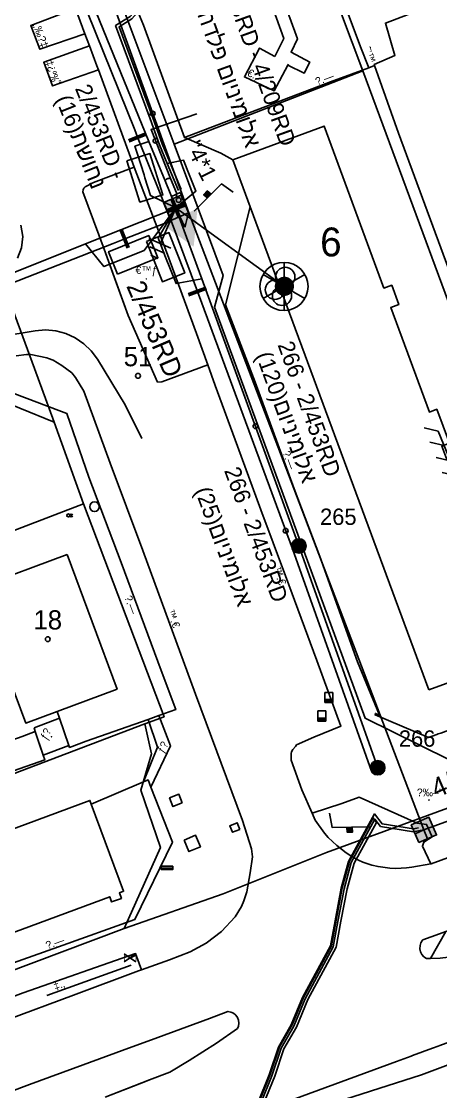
# Model space of a CAD drawing. Header units: metres. Extents: x 218299 to 220222, y 572714 to 574340.
# Drawn here: x 219615.2 to 219658.7, y 573655.2 to 573766.4 of the extents above; entities that cross this region are included whole.
import ezdxf
from ezdxf.enums import TextEntityAlignment as Align

# ---------------------------------------------------------------- set-up
doc = ezdxf.new("R2010")
doc.units = ezdxf.units.M
doc.header["$MEASUREMENT"] = 0
doc.linetypes.add('DASH15', pattern=[1.5, 1, -0.5])
for name, color, linetype in [('1602', 44, 'Continuous'), ('1603', 44, 'Continuous'), ('6011', 10, 'Continuous'), ('6021', 110, 'Continuous'), ('6031', 254, 'Continuous'), ('6081', 1, 'CABLEUNDEXIST03'), ('6151', 102, 'CABLEUNDEXIST03'), ('6201', 7, 'Continuous'), ('6321', 7, 'Continuous'), ('6370', 7, 'Continuous'), ('6371', 7, 'Continuous'), ('6501', 7, 'Continuous'), ('6512', 7, 'Continuous'), ('6515', 7, 'Continuous'), ('6522', 1, 'Continuous'), ('65231', 1, 'Continuous'), ('6543', 7, 'Continuous'), ('6561', 7, 'Continuous'), ('6591', 7, 'Continuous'), ('6592', 7, 'Continuous'), ('6593', 7, 'Continuous'), ('6594', 7, 'Continuous'), ('6700', 7, 'ZIGZAG'), ('6701', 7, 'DASH15'), ('6901', 3, 'Continuous'), ('6902', 1, 'Continuous'), ('6910', 102, 'Continuous'), ('6916', 7, 'Continuous'), ('7131', 4, 'Continuous'), ('A_POINTS', 2, 'Continuous'), ('M2200', 253, 'Continuous'), ('M2401', 7, 'Continuous'), ('M2404', 7, 'Continuous'), ('M2407', 253, 'Continuous'), ('M2408', 253, 'Continuous'), ('M2412', 253, 'Continuous'), ('M2420', 253, 'Continuous'), ('M2430', 253, 'Continuous'), ('M2601', 253, 'Continuous'), ('M2602', 253, 'Continuous'), ('M2604', 253, 'Continuous'), ('M2605', 253, 'Continuous'), ('M2612', 253, 'Continuous'), ('M2804', 253, 'Continuous'), ('M2809', 253, 'Continuous'), ('M4007', 253, 'Continuous'), ('M4601', 253, 'Continuous'), ('M4609', 253, 'Continuous'), ('M5202', 253, 'Continuous'), ('M5235', 253, 'Continuous'), ('M5250', 253, 'Continuous'), ('M6341', 253, 'Continuous')]:
    doc.layers.add(name, color=color, linetype=linetype)
doc.styles.add('HEBTXT', font='HEBTXT')
doc.styles.add('MAVAT_HEBTXT', font='HEBTXT')
doc.linetypes.add('CABLEUNDEXIST03', pattern='A,3.5,[222,elecad.shx,S=0.01,R=0,X=0,Y=0],1.5', length=5)
doc.linetypes.add('ZIGZAG', pattern='A,0.0001,-0.2,[131,ltypeshp.shx,S=0.2,R=0,X=-0.2,Y=0],-0.4,[131,ltypeshp.shx,S=0.2,R=180,X=0.2,Y=0],-0.2', length=0.8001)

# ---------------------------------------------------------------- blocks, each defined once
blk = doc.blocks.new('6901')
at = {"layer": 'A_POINTS'}
blk.add_circle((0, 0), 0.25, dxfattribs=at)
at = {"color": 0, "style": 'HEBTXT', "flags": 1}
blk.add_attdef('CODE', (-2.92, 6.4), '', height=1.7, dxfattribs=at)
at = {"color": 0, "style": 'HEBTXT'}
for tag, p in [('PATH', (0.17, 4.71)), ('HTCH', (0.17, 2.71))]:
    blk.add_attdef(tag, text='', height=1.7, dxfattribs=at).set_placement(p, align=Align.MIDDLE_CENTER)
blk = doc.blocks.new('6910')
at = {"layer": 'A_POINTS'}
blk.add_circle((0, 0), 0.25, dxfattribs=at)
at = {"color": 0, "style": 'HEBTXT', "flags": 1}
blk.add_attdef('CODE', (-2.92, 6.4), '', height=1.7, dxfattribs=at)
at = {"color": 0, "style": 'HEBTXT'}
for tag, p in [('PATH', (0.17, 4.71)), ('HTCH', (0.17, 2.71))]:
    blk.add_attdef(tag, text='', height=1.7, dxfattribs=at).set_placement(p, align=Align.MIDDLE_CENTER)
blk = doc.blocks.new('6902')
at = {"layer": 'A_POINTS'}
blk.add_circle((0, 0), 0.25, dxfattribs=at)
at = {"color": 0, "style": 'HEBTXT', "flags": 1}
blk.add_attdef('CODE', (-2.92, 6.4), '', height=1.7, dxfattribs=at)
at = {"color": 0, "style": 'HEBTXT'}
for tag, p in [('PATH', (0.17, 4.71)), ('HTCH', (0.17, 2.71))]:
    blk.add_attdef(tag, text='', height=1.7, dxfattribs=at).set_placement(p, align=Align.MIDDLE_CENTER)
blk = doc.blocks.new('6522')
at = {"color": 0}
for points in [[(0.71, 0.71), (3.55, 3.55), (4.78, 2.69)], [(2.08, 2.08), (1.69, 2.42), (2.07, 2.83), (2.47, 2.47)]]:
    blk.add_lwpolyline(points, dxfattribs=at)
blk.add_solid([(2.08, 2.08), (1.69, 2.42), (2.47, 2.47), (2.07, 2.83)], dxfattribs=at)
at = {"color": 0, "style": 'HEBTXT'}
blk.add_attdef('PLACE', (4.76, 3.9), '', height=1.7, dxfattribs=at)
blk = doc.blocks.new('6515')
at = {"color": 0, "const_width": 0.4}
blk.add_lwpolyline([(0, 1), (0, -1)], dxfattribs=at)
at = {"color": 0, "style": 'HEBTXT', "flags": 1}
for tag, p in [('POLE_NUM', (0.58, 1.18)), ('POLE_TYPE', (0.59, -1.23))]:
    blk.add_attdef(tag, p, '', height=1.7, dxfattribs=at)
blk = doc.blocks.new('6201')
at = {"color": 0}
blk.add_solid([(-2, 1), (2, 1), (0, 4.46)], dxfattribs=at)
at = {"color": 0, "style": 'HEBTXT'}
for tag, p, height in [('TRN_NAME', (2.78, 4.89), 3), ('POWER', (2.78, 1.49), 2)]:
    blk.add_attdef(tag, p, '', height=height, dxfattribs=at)
blk = doc.blocks.new('6501')
at = {"color": 0}
blk.add_lwpolyline([(-2.25, -1.25), (2.25, -1.25), (2.25, 1.25), (-2.25, 1.25)], close=True, dxfattribs=at)
at = {"color": 0, "style": 'HEBTXT', "flags": 1}
blk.add_attdef('FUSE_SIZE', text='', height=1.5, dxfattribs=at).set_placement((0, 2.71), align=Align.MIDDLE_CENTER)
for tag, p in [('POLE_NUM', (-6.28, -3.76)), ('POLE_TYPE', (-6.28, -6.49))]:
    blk.add_attdef(tag, p, '', height=1.7, dxfattribs=at)
blk = doc.blocks.new('6591')
at = {"color": 0}
for points in [[(0, 2.5), (0, -2.5)], [(2.17, -1.25), (-2.17, 1.25)], [(2.17, 1.25), (-2.17, -1.25)]]:
    blk.add_lwpolyline(points, dxfattribs=at)
at = {"color": 0, "const_width": 1}
blk.add_lwpolyline([(-0.31, -0.34, 1), (0.39, 0.37, 1)], format="xyb", close=True, dxfattribs=at)
at = {"color": 0}
blk.add_circle((0, 0), 2.5, dxfattribs=at)
at = {"color": 0, "style": 'HEBTXT'}
blk.add_attdef('CENT_NAME', (3, 2.5), '', height=3, dxfattribs=at)
at = {"color": 0, "style": 'HEBTXT', "flags": 1}
for tag, p in [('POLE_NUM', (3, 0)), ('POLE_TYPE', (3, -2))]:
    blk.add_attdef(tag, p, '', height=1.7, dxfattribs=at)
blk = doc.blocks.new('6593')
at = {"color": 0, "const_width": 0.4}
blk.add_lwpolyline([(0, 1), (0, -1)], dxfattribs=at)
at = {"color": 0, "style": 'HEBTXT', "flags": 1}
for tag, p in [('POLE_NUM', (0.58, 1.18)), ('POLE_TYPE', (0.59, -1.23))]:
    blk.add_attdef(tag, p, '', height=1.7, dxfattribs=at)
blk = doc.blocks.new('6321')
at = {"color": 0, "const_width": 0.75}
blk.add_lwpolyline([(-0.38, 0, 1), (0.38, 0, 1)], format="xyb", close=True, dxfattribs=at)
at = {"color": 0}
blk.add_circle((0, 0), 0.75, dxfattribs=at)
at = {"color": 0, "style": 'HEBTXT'}
blk.add_attdef('POLE_NUM', (1.75, 1.75), '', height=1.7, dxfattribs=at)
at = {"color": 0, "style": 'HEBTXT', "flags": 1}
blk.add_attdef('MAP_TYPE', (1.73, -0.72), '', height=1.7, dxfattribs=at)
blk = doc.blocks.new('6370')
at = {"color": 0}
blk.add_lwpolyline([(-1, -1), (1, -1), (1, 1), (-1, 1)], close=True, dxfattribs=at)
for points in [[(-0.99, 1.01), (1, 1.01), (-0.99, -1.01)], [(-0.99, -1.01), (1, -1.01), (1, 1.01)]]:
    blk.add_solid(points, dxfattribs=at)
at = {"color": 0, "style": 'HEBTXT'}
blk.add_attdef('POLE_NUM', (2.03, 2.71), '', height=2, dxfattribs=at)
at = {"color": 0, "style": 'HEBTXT', "flags": 1}
blk.add_attdef('MAP_TYPE', (2.06, -0.22), '', height=2, dxfattribs=at)
blk = doc.blocks.new('6371')
at = {"color": 0}
for points in [[(-1, -1), (-1, 1), (1, 1), (1, -1)], [(-1, -1), (-1, 0), (0, 0), (0, -1)]]:
    blk.add_lwpolyline(points, close=True, dxfattribs=at)
blk.add_solid([(-1, -1), (1, -1), (-1, 1), (1, 1)], dxfattribs=at)
at = {"color": 0, "style": 'HEBTXT'}
blk.add_attdef('POLE_NUM', (2, 2), '', height=2, dxfattribs=at)
at = {"color": 0, "style": 'HEBTXT', "flags": 1}
blk.add_attdef('MAP_TYPE', (2.06, -0.53), '', height=2, dxfattribs=at)
blk = doc.blocks.new('6543')
at = {"color": 0}
for p, q in [((5.75, 2.49), (6.98, 1.63)), ((5.75, 0.81), (6.98, -0.05)), ((5.75, -0.9), (6.98, -1.76)), ((5.75, -2.51), (6.98, -3.37))]:
    blk.add_line(p, q, dxfattribs=at)
for points in [[(5.75, -2.51), (5.75, 2.49)], [(0.75, -0.01), (5.75, -0.01), (3.25, 0.49), (3.25, -0.51), (5.75, -0.01)]]:
    blk.add_lwpolyline(points, dxfattribs=at)
blk.add_solid([(3.25, -0.51), (3.25, 0.49), (5.75, -0.01)], dxfattribs=at)
blk = doc.blocks.new('6561')
at = {"color": 0}
blk.add_line((0, 0), (-1.62, -3.72), dxfattribs=at)
at = {"color": 0, "flags": 128}
for points in [[(-2.81, -3.2), (-0.52, -4.2)], [(-2.72, -4.06), (-1.19, -4.73)], [(-2.62, -4.92), (-1.85, -5.26)]]:
    blk.add_lwpolyline(points, dxfattribs=at)
at = {"color": 0, "style": 'HEBTXT'}
for tag, p in [('TYPE', (1.69, -1.64)), ('DESC', (1.69, -4.21))]:
    blk.add_attdef(tag, p, '', height=1.5, dxfattribs=at)
blk = doc.blocks.new('1603')
at = {"layer": 'A_POINTS'}
blk.add_circle((0, 0), 0.25, dxfattribs=at)
at = {"color": 0, "style": 'HEBTXT'}
blk.add_attdef('PARCEL_NUM', text='', height=2, dxfattribs=at).set_placement((0, 1), align=Align.CENTER)
at = {"color": 0, "style": 'HEBTXT', "flags": 1}
blk.add_attdef('LOT_NUM', text='', height=2, dxfattribs=at).set_placement((0, -2.5), align=Align.CENTER)
blk = doc.blocks.new('6916')
at = {"layer": 'A_POINTS'}
blk.add_circle((0, 0), 0.25, dxfattribs=at)
at = {"color": 0, "style": 'HEBTXT'}
for tag, p in [('HTCH', (0.01, 3.53)), ('PIPE', (0.05, 1.33))]:
    blk.add_attdef(tag, text='', height=1.7, dxfattribs=at).set_placement(p, align=Align.MIDDLE_CENTER)
blk = doc.blocks.new('M2804')
blk.add_circle((0, 0), 0.025)
at = {"style": 'MAVAT_HEBTXT'}
blk.add_attdef('NAME', text='', height=0.8, dxfattribs=at).set_placement((0, 1.59), align=Align.MIDDLE)
blk = doc.blocks.new('M4609')
at = {"const_width": 0.134}
for points in [[(-1.22, -0.84), (-1.22, 0.84)], [(1.22, -0.84), (1.22, 0.84)]]:
    blk.add_lwpolyline(points, dxfattribs=at)
for points in [[(-1.22, -0.84), (1.22, 0.84)], [(-1.22, 0.84), (1.22, -0.84)]]:
    blk.add_lwpolyline(points)
at = {"style": 'MAVAT_HEBTXT', "flags": 1}
for tag, p in [('MARK', (0, 2.8)), ('HEIGHT', (0, -2.8)), ('NAME', (0, -5.37)), ('DIAMETER', (0, -7.94))]:
    blk.add_attdef(tag, text='', height=0.8, dxfattribs=at).set_placement(p, align=Align.MIDDLE)
blk = doc.blocks.new('M6341')
blk.add_circle((0, 0), 1)
at = {"style": 'MAVAT_HEBTXT', "flags": 1}
for tag, p in [('MARK', (0, 2.5)), ('HEIGHT', (0, -2.6))]:
    blk.add_attdef(tag, text='', height=0.8, dxfattribs=at).set_placement(p, align=Align.MIDDLE)
at = {"style": 'MAVAT_HEBTXT'}
blk.add_attdef('NAME', text='', height=0.8, dxfattribs=at).set_placement((0, -5.17), align=Align.MIDDLE)
blk = doc.blocks.new('M4007')
at = {"linetype": 'Continuous'}
for points in [[(0, 0.31), (0.48, -0.32)], [(0.47, 0.31), (0, -0.32)]]:
    blk.add_lwpolyline(points, dxfattribs=at)
blk.add_circle((-0.39, 0), 0.315, dxfattribs=at)
at = {"style": 'MAVAT_HEBTXT', "flags": 1}
for tag, p in [('MARK', (0, 1.56)), ('HEIGHT', (0, -1.57)), ('NAME', (0, -4.14))]:
    blk.add_attdef(tag, text='', height=0.8, dxfattribs=at).set_placement(p, align=Align.MIDDLE)
blk = doc.blocks.new('M5202')
blk.add_lwpolyline([(-2, -0.53), (2, -0.53), (2, 0.67), (-2, 0.67)], close=True)
for points in [[(-2, 0), (2, 0)], [(-2, -0.33), (2, -0.33)]]:
    blk.add_lwpolyline(points)
at = {"style": 'MAVAT_HEBTXT', "flags": 1}
for tag, p in [('MARK', (0, 1.92)), ('HEIGHT', (0, -1.78)), ('NAME', (0, -4.35))]:
    blk.add_attdef(tag, text='', height=0.8, dxfattribs=at).set_placement(p, align=Align.MIDDLE)
blk = doc.blocks.new('M2404')
blk.add_circle((0, 0), 0.025)
at = {"style": 'MAVAT_HEBTXT'}
blk.add_attdef('NAME', text='', height=0.8, dxfattribs=at).set_placement((0, 1.59), align=Align.MIDDLE)
blk = doc.blocks.new('M2412')
blk.add_circle((0, 0), 0.025)
at = {"style": 'MAVAT_HEBTXT'}
blk.add_attdef('NAME', text='', height=0.8, dxfattribs=at).set_placement((0, 1.59), align=Align.MIDDLE)
blk = doc.blocks.new('M2430')
blk.add_circle((0, 0), 0.025)
at = {"style": 'MAVAT_HEBTXT'}
blk.add_attdef('NAME', text='', height=0.8, dxfattribs=at).set_placement((0, 1.25), align=Align.MIDDLE)
blk = doc.blocks.new('M2602')
blk.add_circle((0, 0), 0.025)
at = {"style": 'MAVAT_HEBTXT'}
blk.add_attdef('NAME', text='', height=0.8, dxfattribs=at).set_placement((0, 1.59), align=Align.MIDDLE)
blk = doc.blocks.new('M2604')
blk.add_circle((0, 0), 0.025)
at = {"style": 'MAVAT_HEBTXT'}
blk.add_attdef('NAME', text='', height=0.8, dxfattribs=at).set_placement((0, 1.59), align=Align.MIDDLE)
blk = doc.blocks.new('M2605')
blk.add_circle((0, 0), 0.025)
at = {"style": 'MAVAT_HEBTXT'}
blk.add_attdef('NAME', text='', height=0.8, dxfattribs=at).set_placement((0, 1.59), align=Align.MIDDLE)
blk = doc.blocks.new('M2612')
blk.add_circle((0, 0), 0.025)
at = {"style": 'MAVAT_HEBTXT'}
blk.add_attdef('NAME', text='', height=0.8, dxfattribs=at).set_placement((0, 1.59), align=Align.MIDDLE)
blk = doc.blocks.new('M2809')
blk.add_circle((0, 0), 0.025)
at = {"style": 'MAVAT_HEBTXT'}
blk.add_attdef('NAME', text='', height=0.8, dxfattribs=at).set_placement((0, 1.59), align=Align.MIDDLE)
blk = doc.blocks.new('*U89')
at = {"linetype": 'Continuous'}
for p, q in [((-0.85, 0), (-0.85, -0.66)), ((0.85, 0), (0.85, -0.66))]:
    blk.add_line(p, q, dxfattribs=at)
blk.add_solid([(-0.85, 0), (-0.85, -0.66), (0.85, -0.66)], dxfattribs=at)
at = {"linetype": 'Continuous', "extrusion": (0, 0, -1)}
blk.add_solid([(0.85, 0), (-0.85, 0), (-0.85, -0.66)], dxfattribs=at)
blk = doc.blocks.new('M5235')
for points in [[(-0.85, 1.47), (0.85, 1.47)], [(-0.85, -0.66), (-0.85, 1.47)], [(-0.85, 0), (0.85, 0)], [(0.85, -0.66), (0.85, 1.47)], [(-0.85, -0.66), (0.85, -0.66)]]:
    blk.add_lwpolyline(points)
at = {"linetype": 'Continuous'}
blk.add_blockref('*U89', (0, 0), dxfattribs=at)
at = {"style": 'MAVAT_HEBTXT', "flags": 1}
for tag, p in [('MARK', (0, 2.72)), ('HEIGHT', (0, -1.92)), ('NAME', (0, -4.48))]:
    blk.add_attdef(tag, text='', height=0.8, dxfattribs=at).set_placement(p, align=Align.MIDDLE)
blk = doc.blocks.new('111')
at = {"layer": 'M2200'}
for points in [[(219657.52, 573696.93, 606.94), (219638.96, 573747.14, 606.94), (219637.15, 573752.03, 606.94), (219637.15, 573752.03, 606.94), (219646.63, 573755.53, 606.83), (219652.85, 573738.7, 606.94), (219653.65, 573738.99, 602.21), (219654.39, 573736.98, 602.21), (219653.55, 573736.67, 606.94), (219657.56, 573725.81, 607.04), (219658.33, 573726.1, 606.83), (219659.64, 573722.56, 606.73), (219658.86, 573722.28, 607.04), (219659.38, 573720.87, 607.04), (219660.05, 573721.12, 606.73), (219661.38, 573717.52, 606.67), (219662.48, 573714.55, 606.62), (219661.85, 573714.32, 607.04), (219666.99, 573700.43, 606.94), (219666.99, 573700.43, 606.94), (219663.77, 573699.24, 606.94)], [(219619.96, 573711.01, 607.57), (219625.14, 573697.01, 607.57), (219618.92, 573694.7, 607.5), (219615.65, 573693.49, 607.46), (219613, 573700.66, 607.57), (219612.39, 573700.43, 602.32), (219609.95, 573707.04, 602.32), (219610.62, 573707.29, 607.46), (219610.54, 573707.52, 607.46), (219610.54, 573707.52, 607.46), (219610.81, 573707.62, 607.47)], [(219594.57, 573675.16, 606.2), (219594.75, 573675.23, 606.2), (219622.31, 573685.44, 606.31), (219622.46, 573685.04, 606.3), (219625.81, 573676, 606.1), (219625.38, 573675.84, 606.1), (219625.59, 573675.26, 603.79), (219624.57, 573674.89, 603.79), (219624.37, 573675.44, 606.1), (219598.08, 573665.69, 605.99)]]:
    blk.add_polyline3d(points, close=True, dxfattribs=at)
at = {"layer": 'M2401'}
for points in [[(219659.82, 573679.6, 598.85), (219657.76, 573678.86, 598.85), (219657.73, 573678.85, 598.85), (219655.73, 573678.52, 598.85), (219655.19, 573678.45, 598.85), (219654.08, 573678.38, 598.85), (219653.47, 573678.4, 598.85), (219652.24, 573678.56, 598.85), (219651.6, 573678.7, 598.85), (219650.67, 573679.02, 598.85), (219650.22, 573679.22, 598.85), (219649.42, 573679.67, 598.85), (219648.91, 573680.01, 598.85), (219647.95, 573680.77, 598.85), (219647.06, 573681.59, 598.85), (219646.68, 573682.05, 598.85), (219645.7, 573683.41, 598.85), (219645.39, 573684.13, 598.85), (219644.33, 573686.54, 598.85), (219643.23, 573689.62, 598.85), (219643.22, 573689.92, 598.85), (219643.22, 573690.32, 598.85), (219643.26, 573690.51, 598.85), (219643.39, 573690.75, 598.85), (219643.65, 573691.06, 598.85), (219643.77, 573691.21, 598.85), (219645.56, 573692.02, 598.85), (219648.38, 573693.15, 598.85), (219645.87, 573700, 598.85), (219642.61, 573708.77, 598.85), (219640.08, 573715.66, 598.85), (219637.63, 573722.28, 598.85), (219635.32, 573728.57, 598.85), (219634.57, 573730.73, 598.85), (219629.79, 573728.95, 598.85), (219629.34, 573728.93, 598.85), (219626.27, 573735.83, 598.85), (219625.04, 573739.29, 598.85), (219623.8, 573742.75, 598.85), (219621.59, 573748.69, 598.85), (219621.6, 573748.89, 598.85), (219621.68, 573749.08, 598.85), (219621.83, 573749.22, 598.85), (219621.88, 573749.25, 598.85), (219622.69, 573749.66, 598.85), (219624.8, 573750.45, 598.85), (219626.9, 573751.25, 598.85), (219623.2, 573761.39, 598.85), (219623.05, 573761.8, 598.85), (219622.28, 573763.86, 598.85), (219621.8, 573765.13, 598.85), (219620.83, 573767.74, 598.85)], [(219615.14, 573745.25, 598.85), (219615.35, 573744.04, 598.85), (219615.22, 573742.89, 598.85), (219614.81, 573741.81, 598.85)], [(219613.71, 573662.63, 592.21), (219620.61, 573665.19, 592.21), (219627.37, 573667.73, 592.21), (219627.68, 573667.84, 592.21), (219630.57, 573668.88, 592.21), (219632.71, 573669.72, 592.21), (219634.4, 573670.62, 592.21), (219635.98, 573671.81, 592.21), (219637.4, 573673.35, 592.21), (219638.07, 573674.42, 592.21), (219638.31, 573675, 592.21), (219638.6, 573675.96, 592.21), (219638.96, 573677.91, 592.21), (219639.19, 573679.59, 592.21), (219639.09, 573680.41, 592.21), (219638.17, 573683.37, 592.21), (219633.29, 573696.48, 592.21), (219627.8, 573711.41, 592.21), (219624.42, 573720.5, 592.21), (219621.67, 573727.97, 592.21), (219620.82, 573729.41, 592.21), (219620.43, 573729.89, 592.21), (219619.4, 573730.64, 592.21), (219618.49, 573731.19, 592.21), (219618.01, 573731.38, 592.21), (219617.83, 573731.43, 592.21), (219616.18, 573731.78, 592.21), (219615.74, 573731.79, 592.21), (219614.64, 573731.64, 592.21)], [(219662.41, 573661.36, 594.21), (219658.66, 573659.97, 594.21), (219658.47, 573659.9, 594.21), (219657.89, 573659.69, 594.21), (219655.82, 573658.93, 594.21), (219655.66, 573658.87, 594.21), (219654.16, 573658.32, 594.21), (219642.65, 573654.08, 594.21)], [(219607.28, 573652.64, 585.23), (219616.05, 573655.92, 585.23), (219621.61, 573657.96, 585.23), (219625.65, 573659.44, 585.23), (219629.37, 573660.82, 585.23), (219634.72, 573662.78, 585.23), (219636.64, 573663.51, 585.23), (219636.94, 573663.45, 585.23), (219637.22, 573663.32, 585.23), (219637.46, 573663.13, 585.23), (219637.56, 573662.99, 585.23), (219637.64, 573662.88, 585.23), (219637.75, 573662.59, 585.23), (219637.78, 573662.28, 585.23), (219637.73, 573661.98, 585.23), (219637.63, 573661.73, 585.23), (219635.46, 573660.22, 585.23), (219632.63, 573658.4, 585.23), (219630.63, 573657.2, 585.23), (219628.51, 573656.4, 585.23), (219628.1, 573656.24, 585.23), (219623.91, 573654.62, 585.23)], [(219660.42, 573669.25, 595.02), (219658.7, 573669.06, 595.02), (219657.69, 573669.02, 595.02), (219657.25, 573669, 595.02), (219657, 573669.19, 595.02), (219656.79, 573669.43, 595.02), (219656.65, 573669.72, 595.02), (219656.59, 573670.03, 595.02), (219656.6, 573670.35, 595.02), (219656.69, 573670.65, 595.02), (219656.86, 573670.93, 595.02), (219656.9, 573670.97, 595.02), (219658.61, 573671.59, 595.02), (219659.26, 573671.82, 595.02)]]:
    blk.add_polyline3d(points, dxfattribs=at)
at = {"layer": 'M2404'}
for points in [[(219659.82, 573679.6, 598.85), (219657.76, 573678.86, 598.85), (219657.73, 573678.85, 598.85), (219655.73, 573678.52, 598.85), (219655.19, 573678.45, 598.85), (219654.08, 573678.38, 598.85), (219653.47, 573678.4, 598.85), (219652.24, 573678.56, 598.85), (219651.6, 573678.7, 598.85), (219650.67, 573679.02, 598.85), (219650.22, 573679.22, 598.85), (219649.42, 573679.67, 598.85), (219648.91, 573680.01, 598.85), (219647.95, 573680.77, 598.85), (219647.06, 573681.59, 598.85), (219646.68, 573682.05, 598.85), (219645.7, 573683.41, 598.85), (219645.39, 573684.13, 598.85), (219644.33, 573686.54, 598.85), (219643.23, 573689.62, 598.85), (219643.22, 573689.92, 598.85), (219643.22, 573690.32, 598.85), (219643.26, 573690.51, 598.85), (219643.39, 573690.75, 598.85), (219643.65, 573691.06, 598.85), (219643.77, 573691.21, 598.85), (219645.56, 573692.02, 598.85), (219648.38, 573693.15, 598.85), (219645.87, 573700, 598.85), (219642.61, 573708.77, 598.85), (219640.08, 573715.66, 598.85), (219637.63, 573722.28, 598.85), (219635.32, 573728.57, 598.85), (219634.57, 573730.73, 598.85), (219629.79, 573728.95, 598.85), (219629.34, 573728.93, 598.85), (219626.27, 573735.83, 598.85), (219625.04, 573739.29, 598.85), (219623.8, 573742.75, 598.85), (219621.59, 573748.69, 598.85), (219621.6, 573748.89, 598.85), (219621.68, 573749.08, 598.85), (219621.83, 573749.22, 598.85), (219621.88, 573749.25, 598.85), (219622.69, 573749.66, 598.85), (219624.8, 573750.45, 598.85), (219626.9, 573751.25, 598.85), (219623.2, 573761.39, 598.85), (219623.05, 573761.8, 598.85), (219622.28, 573763.86, 598.85), (219621.8, 573765.13, 598.85), (219620.83, 573767.74, 598.85)], [(219615.14, 573745.25, 598.85), (219615.35, 573744.04, 598.85), (219615.22, 573742.89, 598.85), (219614.81, 573741.81, 598.85)], [(219613.71, 573662.63, 592.21), (219620.61, 573665.19, 592.21), (219627.37, 573667.73, 592.21), (219627.68, 573667.84, 592.21), (219630.57, 573668.88, 592.21), (219632.71, 573669.72, 592.21), (219634.4, 573670.62, 592.21), (219635.98, 573671.81, 592.21), (219637.4, 573673.35, 592.21), (219638.07, 573674.42, 592.21), (219638.31, 573675, 592.21), (219638.6, 573675.96, 592.21), (219638.96, 573677.91, 592.21), (219639.19, 573679.59, 592.21), (219639.09, 573680.41, 592.21), (219638.17, 573683.37, 592.21), (219633.29, 573696.48, 592.21), (219627.8, 573711.41, 592.21), (219624.42, 573720.5, 592.21), (219621.67, 573727.97, 592.21), (219620.82, 573729.41, 592.21), (219620.43, 573729.89, 592.21), (219619.4, 573730.64, 592.21), (219618.49, 573731.19, 592.21), (219618.01, 573731.38, 592.21), (219617.83, 573731.43, 592.21), (219616.18, 573731.78, 592.21), (219615.74, 573731.79, 592.21), (219614.64, 573731.64, 592.21)], [(219662.41, 573661.36, 594.63), (219658.66, 573659.97, 594.63), (219658.47, 573659.9, 594.63), (219657.89, 573659.69, 594.63), (219655.82, 573658.93, 594.63), (219655.66, 573658.87, 594.63), (219654.16, 573658.32, 594.63), (219642.65, 573654.08, 594.63)], [(219623.91, 573654.62, 589), (219628.1, 573656.24, 589), (219628.51, 573656.4, 589), (219630.63, 573657.2, 589), (219632.63, 573658.4, 589), (219635.46, 573660.22, 589), (219637.63, 573661.73, 589), (219637.73, 573661.98, 589), (219637.78, 573662.28, 589), (219637.75, 573662.59, 589), (219637.64, 573662.88, 589), (219637.56, 573662.99, 589), (219637.46, 573663.13, 589), (219637.22, 573663.32, 589), (219636.94, 573663.45, 589), (219636.64, 573663.51, 589), (219634.72, 573662.78, 589), (219629.37, 573660.82, 589), (219625.65, 573659.44, 589), (219621.61, 573657.96, 589), (219616.05, 573655.92, 589), (219607.28, 573652.64, 589)], [(219660.42, 573669.25, 595.02), (219658.7, 573669.06, 595.02), (219657.69, 573669.02, 595.02), (219657.25, 573669, 595.02), (219657, 573669.19, 595.02), (219656.79, 573669.43, 595.02), (219656.65, 573669.72, 595.02), (219656.59, 573670.03, 595.02), (219656.6, 573670.35, 595.02), (219656.69, 573670.65, 595.02), (219656.86, 573670.93, 595.02), (219656.9, 573670.97, 595.02), (219658.61, 573671.59, 595.02), (219659.26, 573671.82, 595.02)]]:
    blk.add_polyline3d(points, dxfattribs=at)
at = {"layer": 'M2407'}
for points in [[(219641.51, 573762.76, 597.25), (219642.45, 573764.63, 597.25), (219640.49, 573770.15, 597.3), (219639.36, 573773.38, 597.51), (219637.44, 573779.06, 597.51)], [(219638.86, 573778.42, 597.46), (219640.21, 573774.75, 597.46), (219641.69, 573770.61, 597.33), (219643.73, 573764.98, 597.23), (219643.86, 573764.6, 597.25), (219643.21, 573763.21, 597.2), (219645.14, 573762.19, 597.15), (219644.55, 573761.03, 597.15), (219642.85, 573761.85, 597.15)], [(219651.88, 573761.82, 597.06), (219651.84, 573761.94, 597.06), (219653.99, 573762.85, 597.06), (219653, 573766.24, 597.06), (219661.99, 573769.7, 597.16), (219668.4, 573772.15, 597.16), (219669.03, 573772.64, 597.16), (219669.57, 573773.68, 597.16)], [(219626.9, 573751.25, 595.59), (219630.28, 573742.45, 595.48), (219633.37, 573733.99, 595.17), (219634.57, 573730.73, 594.96), (219634.57, 573730.73, 594.96)]]:
    blk.add_polyline3d(points, dxfattribs=at)
at = {"layer": 'M2408'}
for points in [[(219632.13, 573754.33, 595.83), (219635.9, 573752.71, 595.83), (219637.15, 573752.03, 595.83)], [(219659.51, 573657.96, 596.28), (219657.59, 573657.22, 596.28), (219656.74, 573656.94, 596.28), (219641.74, 573652.12, 596.28)], [(219616.64, 573692.6, 596.02), (219615.27, 573692.1, 596.02), (219613.14, 573691.32, 596.02), (219601.4, 573687.02, 596.02), (219597.15, 573685.46, 596.02), (219591.79, 573683.37, 596.02), (219591.86, 573683.14, 596.02)], [(219645.39, 573684.13, 594.13), (219648.48, 573685.12, 594.13), (219650.26, 573685.77, 594.13), (219656.28, 573683.07, 594.13), (219657.27, 573682.95, 594.13), (219657.86, 573681.66, 594.13), (219656.98, 573681.12, 594.13), (219656.84, 573680.68, 594.13), (219657.73, 573678.85, 594.13)], [(219627.68, 573667.84, 593.6), (219627.06, 573669.52, 593.6), (219615.37, 573665.44, 593.6), (219613, 573664.54, 593.6), (219600.23, 573659.53, 593.6), (219600.78, 573657.82, 593.6)]]:
    blk.add_polyline3d(points, dxfattribs=at)
at = {"layer": 'M2412'}
for points in [[(219616.51, 573692.99, 595.91), (219619.16, 573694, 595.91), (219620.14, 573691.15, 594.86), (219617.46, 573690.16, 594.86), (219616.64, 573692.6, 595.39)], [(219627.88, 573687.37, 594.64), (219629.34, 573690.98, 594.75), (219628.37, 573693.87, 594.75), (219629.47, 573694.26, 594.43), (219630.68, 573691.11, 594.33), (219628.64, 573686.83, 594.33), (219628.35, 573687.57, 594.33)]]:
    blk.add_polyline3d(points, close=True, dxfattribs=at)
at = {"layer": 'M2420'}
blk.add_lwpolyline([(219452.41, 573726.81), (219456.59, 573718.38), (219467.09, 573709.31), (219480.91, 573700.62), (219491.8, 573694.62), (219508.59, 573694.62), (219536.2, 573703.5), (219568.09, 573716.38), (219592.5, 573727.38), (219604.74, 573732.04), (219607.06, 573732.73), (219609.47, 573733.07), (219616.62, 573734.26), (219617.69, 573734.35), (219618.77, 573734.25), (219619.81, 573733.97), (219620.79, 573733.52), (219621.68, 573732.91), (219622.46, 573732.16), (219623.1, 573731.29), (219625.99, 573726.56), (219627.69, 573723.07)], dxfattribs=at)
at = {"layer": 'M2430'}
for points in [[(219620.83, 573767.74, 596.02), (219616.17, 573765.97, 596.02), (219617.1, 573763.51, 595.91), (219621.8, 573765.13, 595.91)], [(219622.28, 573763.86, 595.91), (219617.53, 573762.17, 595.81), (219618.42, 573759.7, 595.7), (219623.2, 573761.39, 595.81)]]:
    blk.add_polyline3d(points, dxfattribs=at)
at = {"layer": 'M2601'}
blk.add_polyline3d([(219644.25, 573780.45, 598.56), (219645.89, 573776.38, 598.56), (219647.65, 573771.23, 598.35), (219650.42, 573763.78, 598.35), (219650.42, 573763.78, 598.35)], dxfattribs=at)
at = {"layer": 'M2602'}
for points in [[(219641.51, 573762.76, 597.57), (219641.51, 573762.76, 597.57), (219639.93, 573763.64, 597.67), (219638.36, 573760.65, 597.67), (219641.46, 573759.21, 597.57), (219642.85, 573761.85, 597.57), (219642.92, 573761.97, 597.57)], [(219619.16, 573694, 596.17), (219618.92, 573694.7, 596.17)], [(219627.88, 573687.37, 594.92), (219622.46, 573685.04, 595.12)]]:
    blk.add_polyline3d(points, dxfattribs=at)
at = {"layer": 'M2604'}
blk.add_polyline3d([(219617.83, 573665.17, 594.49), (219626.61, 573668.32, 594.49)], dxfattribs=at)
at = {"layer": 'M2605'}
for points in [[(219626.68, 573768.98, 597.01), (219627.88, 573766.03, 597.01), (219632.13, 573754.33, 597.01), (219632.13, 573754.33, 597.01), (219647.31, 573760.13, 597.01), (219651.28, 573761.6, 597.01), (219651.88, 573761.82, 597.01), (219651.88, 573761.82, 597.01), (219654.37, 573754.8, 597.22), (219659.59, 573740.63, 597.22), (219659.61, 573740.58, 597.22)], [(219658.33, 573692.3, 595.33), (219657.49, 573691.99, 595.33), (219651.93, 573694.34, 595.43), (219651.96, 573694.48, 595.43), (219652.38, 573694.29, 595.43), (219650.11, 573699.86, 595.43), (219646.18, 573710.79, 595.43), (219643.52, 573717.84, 595.43), (219639.49, 573728.9, 595.54), (219636.4, 573736.95, 595.64), (219638.96, 573747.14, 595.64)], [(219614.51, 573727.69, 595.98), (219619.09, 573725.97, 596.17), (219619.91, 573725.67, 596.17), (219622.22, 573719.05, 596.17), (219625.56, 573710.19, 596.17), (219629.73, 573698.96, 596.17), (219631.22, 573694.88, 596.06), (219629.47, 573694.26, 596.08), (219628.37, 573693.87, 596.09), (219621.92, 573691.59, 596.17), (219620.2, 573690.96, 596.17), (219620.14, 573691.15, 596.17), (219619.16, 573694, 596.17)], [(219663.77, 573699.24, 595.43), (219665.55, 573694.95, 595.33), (219660.14, 573692.96, 595.33), (219658.75, 573692.45, 595.33), (219658.49, 573692.36, 595.33)], [(219616.51, 573692.99, 595.96), (219616.64, 573692.6, 595.93), (219617.09, 573691.26, 595.85)], [(219658.49, 573692.36, 595.33), (219658.33, 573692.3, 595.33)], [(219617.09, 573691.26, 595.85), (219617.46, 573690.16, 595.78), (219617.63, 573689.65, 595.75), (219604.57, 573685.1, 595.75)], [(219595.65, 573664.52, 594.7), (219598.74, 573662.75, 594.7), (219613.78, 573668.35, 594.7), (219619.05, 573670.23, 594.59), (219626.99, 573673.08, 594.59), (219630.89, 573681.1, 594.8), (219628.64, 573686.83, 594.9), (219628.35, 573687.57, 594.91), (219628.35, 573687.57, 594.91), (219627.88, 573687.37, 594.92)]]:
    blk.add_polyline3d(points, dxfattribs=at)
at = {"layer": 'M2612'}
blk.add_polyline3d([(219650.42, 573763.78, 599.09), (219651.28, 573761.6, 599.09)], dxfattribs=at)
at = {"layer": 'M2809'}
for points in [[(219626.9, 573751.25, 595.6), (219624.8, 573750.45, 595.54), (219622.69, 573749.66, 595.49), (219621.88, 573749.25, 595.49), (219621.83, 573749.22, 595.49), (219621.68, 573749.08, 595.49), (219621.6, 573748.89, 595.49), (219621.59, 573748.69, 595.49), (219623.8, 573742.75, 595.39), (219626.27, 573735.83, 595.18), (219629.34, 573728.93, 595.18), (219629.79, 573728.95, 595.18), (219634.57, 573730.73, 594.96), (219634.57, 573730.73, 594.96), (219633.37, 573733.99, 595.17), (219630.28, 573742.45, 595.48), (219626.9, 573751.25, 595.59)], [(219668.45, 573675.19, 594.36), (219668.45, 573675.19, 594.36), (219671.59, 573672.29, 594.25), (219671.59, 573672.29, 594.25), (219671.59, 573672.29, 594.3), (219671.22, 573672.15, 594.28), (219666.75, 573670.5, 594.28), (219665.09, 573670.01, 594.28), (219663, 573669.59, 594.18), (219660.42, 573669.25, 594.28), (219658.7, 573669.06, 594.18), (219657.69, 573669.02, 594.18), (219657.69, 573669.02, 594.15), (219659.26, 573671.82, 594.25), (219659.26, 573671.82, 594.25), (219659.26, 573671.82, 594.28), (219664.6, 573673.74, 594.28), (219668.45, 573675.19, 594.4)]]:
    blk.add_polyline3d(points, close=True, dxfattribs=at)
blk.add_polyline3d([(219607.28, 573652.64, 593.44), (219616.05, 573655.92, 593.55), (219621.61, 573657.96, 593.65), (219625.65, 573659.44, 593.76), (219629.37, 573660.82, 593.76), (219634.72, 573662.78, 593.76), (219636.64, 573663.51, 593.86), (219636.94, 573663.45, 593.86), (219637.22, 573663.32, 593.86), (219637.46, 573663.13, 593.86), (219637.64, 573662.88, 593.86), (219637.75, 573662.59, 593.86), (219637.78, 573662.28, 593.86), (219637.73, 573661.98, 593.86), (219637.63, 573661.73, 593.86), (219635.46, 573660.22, 593.86), (219632.63, 573658.4, 593.76), (219630.63, 573657.2, 593.76), (219628.51, 573656.4, 593.76), (219623.91, 573654.62, 593.65)], dxfattribs=at)
at = {"layer": 'M4601'}
blk.add_polyline3d([(219626.49, 573669.09, 593.5), (219627.06, 573669.32, 593.49)], dxfattribs=at)
at = {"layer": 'M5250'}
for points in [[(219631.91, 573685.19, 594.13), (219630.93, 573684.81, 594.13), (219630.58, 573685.7, 594.13), (219631.56, 573686.09, 594.13), (219631.91, 573685.19, 594.13)], [(219637.87, 573682.43, 594.02), (219637.11, 573682.13, 594.02), (219636.84, 573682.82, 594.02), (219637.61, 573683.12, 594.02), (219637.87, 573682.43, 594.02)], [(219632.09, 573681.33, 594.02), (219633.28, 573681.83, 594.02), (219633.79, 573680.61, 594.02), (219632.6, 573680.12, 594.02), (219632.09, 573681.33, 594.02)]]:
    blk.add_polyline3d(points, dxfattribs=at)
at = {"layer": 'M2404'}
ref = blk.add_blockref('M2404', (219642.53, 573708.98), dxfattribs=dict(at, xscale=0.5, yscale=0.5, zscale=0.5))
ref.add_attrib('NAME', '™.€', dxfattribs={"layer": '0', "height": 0.8, "rotation": 290.2626, "style": 'MAVAT_HEBTXT'}).set_placement((219642.02, 573708.79), align=Align.MIDDLE)
ref = blk.add_blockref('M2404', (219630.47, 573704.15), dxfattribs=dict(at, xscale=0.5, yscale=0.5, zscale=0.5))
ref.add_attrib('NAME', '™.€', dxfattribs={"layer": '0', "height": 0.8, "rotation": 290.7767, "style": 'MAVAT_HEBTXT'}).set_placement((219630.99, 573704.34), align=Align.MIDDLE)
at = {"layer": 'M2412'}
ref = blk.add_blockref('M2412', (219618.32, 573692.07), dxfattribs=dict(at, xscale=0.5, yscale=0.5, zscale=0.5))
ref.add_attrib('NAME', 'ƒ\x8e', dxfattribs={"layer": '0', "height": 0.8, "rotation": 65.2164, "style": 'MAVAT_HEBTXT'}).set_placement((219617.82, 573692.3), align=Align.MIDDLE)
ref = blk.add_blockref('M2412', (219630.48, 573690.69), dxfattribs=dict(at, xscale=0.5, yscale=0.5, zscale=0.5))
ref.add_attrib('NAME', 'ƒ\x8e', dxfattribs={"layer": '0', "height": 0.8, "rotation": 64.5748, "style": 'MAVAT_HEBTXT'}).set_placement((219629.98, 573690.92), align=Align.MIDDLE)
at = {"layer": 'M2430'}
ref = blk.add_blockref('M2430', (219616.64, 573764.74), dxfattribs=dict(at, xscale=0.5, yscale=0.5, zscale=0.5))
ref.add_attrib('NAME', '„‰\x90‡', dxfattribs={"layer": '0', "height": 0.8, "rotation": 290.6274, "style": 'MAVAT_HEBTXT'}).set_placement((219617.15, 573764.94), align=Align.MIDDLE)
ref = blk.add_blockref('M2430', (219617.98, 573760.92), dxfattribs=dict(at, xscale=0.5, yscale=0.5, zscale=0.5))
ref.add_attrib('NAME', '„‰\x90‡', dxfattribs={"layer": '0', "height": 0.8, "rotation": 109.7849, "style": 'MAVAT_HEBTXT'}).set_placement((219618.5, 573761.11), align=Align.MIDDLE)
at = {"layer": 'M2602'}
ref = blk.add_blockref('M2602', (219638.98, 573760.36), dxfattribs=dict(at, xscale=0.5, yscale=0.5, zscale=0.5))
ref.add_attrib('NAME', '€.‚', dxfattribs={"layer": '0', "height": 0.8, "rotation": 335.1012, "style": 'MAVAT_HEBTXT'}).set_placement((219639.21, 573760.86), align=Align.MIDDLE)
at = {"layer": 'M2604'}
ref = blk.add_blockref('M2604', (219619.3, 573665.7), dxfattribs=dict(at, xscale=0.5, yscale=0.5, zscale=0.5))
ref.add_attrib('NAME', '‡.‚', dxfattribs={"layer": '0', "height": 0.8, "rotation": 19.7643, "style": 'MAVAT_HEBTXT'}).set_placement((219619.12, 573666.22), align=Align.MIDDLE)
at = {"layer": 'M2605'}
ref = blk.add_blockref('M2605', (219646.87, 573759.96), dxfattribs=dict(at, xscale=0.5, yscale=0.5, zscale=0.5))
ref.add_attrib('NAME', '\x9a.—', dxfattribs={"layer": '0', "height": 0.8, "rotation": 20.9026, "style": 'MAVAT_HEBTXT'}).set_placement((219646.67, 573760.48), align=Align.MIDDLE)
ref = blk.add_blockref('M2605', (219642.5, 573720.64), dxfattribs=dict(at, xscale=0.5, yscale=0.5, zscale=0.5))
ref.add_attrib('NAME', '\x9a.—', dxfattribs={"layer": '0', "height": 0.8, "rotation": 290.6865, "style": 'MAVAT_HEBTXT'}).set_placement((219643.02, 573720.83), align=Align.MIDDLE)
ref = blk.add_blockref('M2605', (219627.12, 573705.99), dxfattribs=dict(at, xscale=0.5, yscale=0.5, zscale=0.5))
ref.add_attrib('NAME', '\x9a.—', dxfattribs={"layer": '0', "height": 0.8, "rotation": 290.3541, "style": 'MAVAT_HEBTXT'}).set_placement((219626.6, 573705.79), align=Align.MIDDLE)
ref = blk.add_blockref('M2605', (219618.87, 573670.17), dxfattribs=dict(at, xscale=0.5, yscale=0.5, zscale=0.5))
ref.add_attrib('NAME', '\x9a.—', dxfattribs={"layer": '0', "height": 0.8, "rotation": 19.6469, "style": 'MAVAT_HEBTXT'}).set_placement((219618.68, 573670.68), align=Align.MIDDLE)
at = {"layer": 'M2612'}
ref = blk.add_blockref('M2612', (219650.85, 573762.69), dxfattribs=dict(at, xscale=0.5, yscale=0.5, zscale=0.5))
ref.add_attrib('NAME', '˜’™', dxfattribs={"layer": '0', "height": 0.8, "rotation": 291.4634, "style": 'MAVAT_HEBTXT'}).set_placement((219651.37, 573762.89), align=Align.MIDDLE)
at = {"layer": 'M2804'}
ref = blk.add_blockref('M2804', (219657.52, 573685.48, 602.97), dxfattribs=dict(at, xscale=0.5, yscale=0.5, zscale=0.5))
ref.add_attrib('NAME', '\x8d‰–’', dxfattribs={"layer": '0', "height": 0.8, "style": 'MAVAT_HEBTXT'}).set_placement((219657.52, 573686.28, 602.97), align=Align.MIDDLE)
at = {"layer": 'M2809'}
ref = blk.add_blockref('M2809', (219628.19, 573739.66, 595.3), dxfattribs=dict(at, xscale=0.5, yscale=0.5, zscale=0.5))
ref.add_attrib('NAME', '€™ƒ', dxfattribs={"layer": '0', "height": 0.8, "style": 'MAVAT_HEBTXT'}).set_placement((219628.19, 573740.45, 595.3), align=Align.MIDDLE)
at = {"layer": 'M4007', "xscale": 0.5, "yscale": 0.5, "zscale": 0.5}
blk.add_blockref('M4007', (219620.27, 573715.06, 596.18), dxfattribs=at)
at = {"layer": 'M4609', "xscale": 0.5, "yscale": 0.5, "zscale": 0.5}
blk.add_blockref('M4609', (219626.49, 573669.09, 593.5), dxfattribs=at)
at = {"layer": 'M5202', "xscale": 0.3, "yscale": 0.3, "zscale": 0.3}
blk.add_blockref('M5202', (219630.31, 573678.41, 593.92), dxfattribs=at)
at = {"layer": 'M5235', "xscale": 0.5, "yscale": 0.5, "zscale": 0.5}
for p in [(219647.13, 573695.94, 594.28), (219646.39, 573694.01, 594.18)]:
    blk.add_blockref('M5235', p, dxfattribs=at)
at = {"layer": 'M6341', "xscale": 0.5, "yscale": 0.5, "zscale": 0.5}
blk.add_blockref('M6341', (219622.79, 573715.97, 596.1), dxfattribs=at)
blk = doc.blocks.new('6592')
at = {"color": 0}
blk.add_circle((0, 0), 1, dxfattribs=at)
at = {"color": 0, "style": 'HEBTXT'}
blk.add_attdef('BOX_NAME', (1.5, 1.5), '', height=1.7, dxfattribs=at)
at = {"color": 0, "style": 'HEBTXT', "flags": 1}
for tag, p in [('POLE_NUM', (1.47, -1)), ('POLE_TYPE', (1.47, -3.5))]:
    blk.add_attdef(tag, p, '', height=1.7, dxfattribs=at)

msp = doc.modelspace()

# ---------------------------------------------------------------- linework, layer by layer
at = {"layer": '1602'}
for points in [[(219750.2557, 573755.5843), (219742.5908, 573752.8947), (219664.4031, 573724.1499), (219650.6411, 573761.2744), (219637.0462, 573797.4705), (219656.1187, 573804.9947), (219658.174, 573809.4721), (219741.4007, 573840.3715), (219755.0527, 573802.6059), (219768.6046, 573765.969), (219763.4102, 573763.8651), (219749.0326, 573758.461)], [(219650.6411, 573761.2744), (219631.0672, 573753.6521), (219625.4606, 573768.6096), (219617.4814, 573790.4036), (219637.0462, 573797.4705)], [(219628.0251, 573693.402), (219630.0153, 573694.147), (219621.6444, 573716.2647), (219618.6079, 573724.7608), (219616.5558, 573730.3491), (219613.3211, 573739.1587), (219611.5473, 573744.4767), (219597.1861, 573783.798), (219613.7982, 573789.9154), (219622.3434, 573767.3104), (219625.4606, 573768.6096), (219631.0672, 573753.6521), (219636.1628, 573739.9994), (219635.2359, 573736.7159), (219650.8913, 573694.0057), (219665.3861, 573686.8189), (219646.8862, 573680.0331), (219636.1448, 573675.7508), (219625.8736, 573672.1415), (219629.6353, 573680.5402), (219627.5885, 573686.5227), (219628.6941, 573690.2788)], [(219700.5196, 573699.6379), (219665.3861, 573686.8189), (219650.8913, 573694.0057), (219635.2359, 573736.7159), (219636.1628, 573739.9994), (219631.0672, 573753.6521), (219650.6411, 573761.2744), (219664.4031, 573724.1499), (219742.5908, 573752.8947), (219749.9741, 573733.4911), (219695.2659, 573713.3377)], [(219621.6444, 573716.2647), (219605.8271, 573710.2044), (219591.054, 573704.886), (219586.1105, 573718.1395), (219611.4311, 573727.6537), (219618.6079, 573724.7608)], [(219628.0251, 573693.402), (219614.2787, 573688.1647), (219605.8271, 573710.2044), (219621.6444, 573716.2647), (219630.0153, 573694.147)], [(219629.6353, 573680.5402), (219625.8736, 573672.1415), (219597.4088, 573661.4171), (219594.1938, 573663.8496), (219588.7272, 573679.0955), (219591.283, 573680.0418), (219614.2787, 573688.1647), (219628.0251, 573693.402), (219628.6941, 573690.2788), (219627.5885, 573686.5227)]]:
    msp.add_lwpolyline(points, close=True, dxfattribs=at)
for points in [[(219613.3211, 573739.1587), (219616.5558, 573730.3491), (219618.6079, 573724.7608), (219611.4311, 573727.6537)], [(219443.2442, 573666.3506), (219452.6743, 573660.3693), (219461.9589, 573655.2999), (219474.5029, 573650.6115), (219488.643, 573646.3371), (219500.2784, 573644.2458), (219503.4867, 573646.2577), (219515.2222, 573645.4345), (219532.0545, 573645.5962), (219542.8005, 573647.373), (219556.9025, 573650.48), (219571.18, 573654.6159), (219571.1032, 573654.7758), (219589.9512, 573661.6955), (219594.1938, 573663.8496), (219597.4088, 573661.4171), (219625.8736, 573672.1415), (219636.1448, 573675.7508), (219646.8862, 573680.0331), (219665.3861, 573686.8189), (219700.5196, 573699.6379), (219704.1937, 573701.0075), (219770.641, 573725.4169)]]:
    msp.add_lwpolyline(points, dxfattribs=at)
at = {"layer": '6011'}
for points in [[(219656.9898, 573682.3845), (219632.5727, 573746.5019), (219601.7369, 573831.6625)], [(219772.017, 573725.7879), (219702.9301, 573699.1616), (219656.9898, 573682.3845)]]:
    msp.add_lwpolyline(points, dxfattribs=at)
at = {"layer": '6021'}
for points in [[(219631.2386, 573747.104), (219630.113, 573749.8324), (219628.4449, 573753.9266), (219613.8151, 573789.8342), (219601.0853, 573830.4068), (219568.5579, 573817.4429), (219530.1644, 573804.4662)], [(219631.2093, 573747.016), (219621.8441, 573743.277), (219587.4461, 573729.4943)], [(219652.2054, 573688.8397), (219644.0241, 573711.8903), (219633.9316, 573739.6672), (219631.2477, 573746.9877)]]:
    msp.add_lwpolyline(points, dxfattribs=at)
at = {"layer": '6021', "flags": 128}
msp.add_lwpolyline([(219631.2506, 573747.0461), (219642.4704, 573738.8628)], dxfattribs=at)
at = {"layer": '6031'}
for points in [[(219627.2722, 573754.3666), (219626.9654, 573755.1294), (219613.1016, 573789.6031), (219599.8041, 573831.0792), (219568.3345, 573818.0944), (219529.6549, 573804.9783), (219531.1892, 573799.5838), (219536.5147, 573780.8595)], [(219625.9257, 573743.7993), (219624.7341, 573743.3328), (219587.818, 573728.8808)], [(219633.471, 573738.3427), (219633.923, 573737.1173), (219643.3392, 573711.5847), (219651.5387, 573688.4961)]]:
    msp.add_lwpolyline(points, dxfattribs=at)
at = {"layer": '6031', "flags": 128}
for points in [[(219633.471, 573738.3427), (219630.7606, 573745.6921), (219627.2722, 573754.3666)], [(219630.7606, 573745.6921), (219625.9257, 573743.7993)]]:
    msp.add_lwpolyline(points, dxfattribs=at)
at = {"layer": '6081'}
for points in [[(219652.4849, 573682.7187), (219651.902, 573683.495), (219649.457, 573678.999), (219648.703, 573676.245), (219648.07, 573672.869), (219647.582, 573670.221), (219644.659, 573664.827), (219643.496, 573661.984), (219642.162, 573659.692), (219641.208, 573656.818), (219640.0593, 573653.9824)], [(219656.9898, 573682.3845), (219656.5976, 573682.3163), (219655.9115, 573682.1971), (219652.4849, 573682.7187)]]:
    msp.add_lwpolyline(points, dxfattribs=at)
at = {"layer": '6151'}
msp.add_lwpolyline([(219631.5054, 573748.8329), (219630.3403, 573751.6518), (219629.5461, 573753.5731), (219628.5621, 573756.2808), (219624.978, 573765.977), (219626.489, 573766.911), (219627.6419, 573768.2103), (219627.922, 573768.526)], dxfattribs=at)
at = {"layer": '6151', "color": 30}
msp.add_lwpolyline([(219631.2969, 573748.1526), (219631.2928, 573748.5919), (219630.6995, 573750.0761), (219628.6654, 573755.1642), (219633.4204, 573756.8156)], dxfattribs=at)
at = {"layer": '6501'}
for points in [[(219628.0292, 573750.1515), (219627.9348, 573750.4526), (219627.2614, 573752.5994), (219626.9925, 573753.4384), (219628.4449, 573753.9266)], [(219632.6369, 573750.4841), (219632.0453, 573751.9828), (219630.3403, 573751.6518)], [(219631.2506, 573747.0461), (219628.6082, 573748.3057), (219628.0292, 573750.1515)], [(219631.2506, 573747.0461), (219633.3153, 573748.7655), (219632.6369, 573750.4841)], [(219631.2506, 573747.0461), (219627.9455, 573742.6031), (219626.8088, 573742.1456)], [(219631.2506, 573747.0461), (219629.3987, 573743.8744), (219629.6161, 573743.3457), (219630.1786, 573741.9119)], [(219626.8088, 573742.1456), (219625.8582, 573741.763), (219623.771, 573740.9228), (219621.8441, 573743.277)], [(219630.1786, 573741.9119), (219631.2594, 573739.1565), (219633.9316, 573739.6672)]]:
    msp.add_lwpolyline(points, dxfattribs=at)
at = {"layer": '6512'}
msp.add_line((219631.2506, 573747.0461), (219632.1571, 573745.0416), dxfattribs=at)
msp.add_lwpolyline([(219630.6995, 573750.0761), (219630.6248, 573750.095), (219630.5481, 573750.1017), (219630.4713, 573750.096), (219630.3964, 573750.0782), (219630.3253, 573750.0487), (219630.2598, 573750.0081), (219630.2017, 573749.9577), (219630.1523, 573749.8986), (219630.113, 573749.8324)], dxfattribs=at)
at = {"layer": '65231'}
for p, q in [((219632.4214, 573745.9703), (219632.5727, 573746.5019)), ((219632.1571, 573745.0416), (219632.261, 573745.4067)), ((219632.261, 573745.4067), (219632.4214, 573745.9703))]:
    msp.add_line(p, q, dxfattribs=at)
at = {"layer": '6594'}
for p in [(219642.6013, 573739.854), (219641.5297, 573738.5237), (219642.2576, 573737.8862)]:
    msp.add_line(p, (219642.4704, 573738.8628), dxfattribs=at)
at = {"layer": '6700'}
msp.add_lwpolyline([(219639.8815, 573654.1094), (219641.0302, 573656.945), (219641.9842, 573659.819), (219643.3182, 573662.111), (219644.4812, 573664.954), (219647.4042, 573670.348), (219647.8922, 573672.996), (219648.5252, 573676.372), (219649.2792, 573679.126), (219651.7242, 573683.622), (219652.0688, 573683.1631), (219649.7461, 573678.9381), (219649.0129, 573676.2597), (219648.3838, 573672.9046), (219647.8816, 573670.1795), (219644.9337, 573664.7396), (219643.7678, 573661.8895), (219642.4424, 573659.6123), (219641.4997, 573656.7722), (219640.3456, 573653.9233)], dxfattribs=at)
at = {"layer": '6701'}
msp.add_lwpolyline([(219632.2611, 573747.4807), (219631.3629, 573747.0413), (219630.7959, 573748.2003), (219631.6941, 573748.6397)], close=True, dxfattribs=at)
at = {"layer": '7131'}
for points in [[(219628.1464, 573768.327), (219626.6842, 573766.679), (219625.3446, 573765.8508), (219628.8438, 573756.384), (219629.8258, 573753.6818), (219631.7826, 573748.9476)], [(219639.7808, 573654.094), (219640.9264, 573656.9218), (219641.8872, 573659.816), (219643.2262, 573662.117), (219644.3876, 573664.9556), (219647.2956, 573670.3222), (219647.775, 573672.9238), (219648.4104, 573676.3124), (219649.1768, 573679.1118), (219651.8616, 573684.0486), (219652.6512, 573682.9968), (219655.9084, 573682.501), (219656.4338, 573682.5924)]]:
    msp.add_lwpolyline(points, dxfattribs=at)

# ---------------------------------------------------------------- block references
msp.add_blockref('111', (0, 0))
at = {"layer": '1603'}
for p, values in [((219627.3114, 573729.5689), {'PARCEL_NUM': '51'}), ((219617.9381, 573702.2097), {'PARCEL_NUM': '18'})]:
    msp.add_blockref('1603', p, dxfattribs=at).add_auto_attribs(values)
at = {"layer": '6201', "rotation": 204.3346717999369}
msp.add_blockref('6201', (219631.2506, 573747.0461), dxfattribs=at)
at = {"layer": '6321'}
ref = msp.add_blockref('6321', (219644.0241, 573711.8903), dxfattribs=at)
ref.add_attrib('POLE_NUM', '265', (219646.2116, 573714.0778), dxfattribs={"layer": '0', "color": 0, "height": 1.7, "style": 'HEBTXT'})
ref = msp.add_blockref('6321', (219652.2054, 573688.8397), dxfattribs=at)
ref.add_attrib('POLE_NUM', '266', (219654.3929, 573691.0272), dxfattribs={"layer": '0', "color": 0, "height": 1.7, "style": 'HEBTXT'})
at = {"layer": '6370'}
ref = msp.add_blockref('6370', (219631.2506, 573747.0461), dxfattribs=dict(at, rotation=293.0599999999096))
ref.add_attrib('POLE_NUM', '2/453RD', (219626.0639, 573738.9164), dxfattribs={"layer": '0', "color": 0, "height": 2, "rotation": 293.06, "style": 'HEBTXT'})
at = {"layer": '6371'}
ref = msp.add_blockref('6371', (219656.9898, 573682.3845), dxfattribs=dict(at, rotation=23.3499999999928))
ref.add_attrib('POLE_NUM', '4/209RD', (219658.2942, 573685.6706), dxfattribs={"layer": '0', "color": 0, "height": 2, "rotation": 23.35, "style": 'HEBTXT'})
at = {"layer": '6501'}
for p, rotation in [((219628.0292, 573750.1515), 287.4070991099113), ((219626.8088, 573742.1456), 21.92392972999324), ((219630.1786, 573741.9119), 291.4174914299101)]:
    msp.add_blockref('6501', p, dxfattribs=dict(at, rotation=rotation))
at = {"layer": '6515'}
for p, rotation in [((219631.2477, 573746.9877), 290.1343474399105), ((219631.2386, 573747.104), 292.4185690099098), ((219631.2093, 573747.016), 21.76405955999329)]:
    msp.add_blockref('6515', p, dxfattribs=dict(at, rotation=rotation))
at = {"layer": '6522'}
msp.add_blockref('6522', (219632.4214, 573745.9703), dxfattribs=at)
at = {"layer": '6522', "rotation": 135.8123591599581}
msp.add_blockref('6522', (219652.4849, 573682.7187), dxfattribs=at)
at = {"layer": '6543', "rotation": 202.1800227099376}
msp.add_blockref('6543', (219664.754, 573723.6696), dxfattribs=at)
at = {"layer": '6561'}
msp.add_blockref('6561', (219631.2506, 573747.0461), dxfattribs=at)
at = {"layer": '6591'}
ref = msp.add_blockref('6591', (219642.4704, 573738.8628), dxfattribs=at)
ref.add_attrib('CENT_NAME', '6', (219646.2204, 573741.9878), dxfattribs={"layer": '0', "color": 0, "height": 3, "style": 'HEBTXT'})
at = {"layer": '6592', "linetype": 'Continuous'}
for p, rotation in [((219642.6013, 573739.854), 313.6268196899032), ((219641.5297, 573738.5237), 11.54190958999644), ((219642.2576, 573737.8862), 345.8545820998933)]:
    msp.add_blockref('6592', p, dxfattribs=dict(at, rotation=rotation))
at = {"layer": '6593'}
for p, rotation in [((219627.2722, 573754.3666), 291.90723901991), ((219625.9257, 573743.7993), 21.3796925199934), ((219633.471, 573738.3427), 290.2435701499104)]:
    msp.add_blockref('6593', p, dxfattribs=dict(at, rotation=rotation))
at = {"layer": '6901'}
ref = msp.add_blockref('6901', (219639.5021, 573724.3359), dxfattribs=dict(at, rotation=289.9682))
ref.add_attrib('PATH', '266 - 2/453RD', dxfattribs={"layer": '0', "color": 0, "height": 1.7, "rotation": 289.9682, "style": 'HEBTXT'}).set_placement((219645.1054, 573726.1475), align=Align.MIDDLE_CENTER)
ref.add_attrib('HTCH', '(120)םוינימולא', dxfattribs={"layer": '0', "color": 0, "height": 1.7, "rotation": 289.9682, "style": 'HEBTXT'}).set_placement((219642.7557, 573725.2938), align=Align.MIDDLE_CENTER)
ref = msp.add_blockref('6901', (219642.644, 573713.4698), dxfattribs=dict(at, rotation=290.2435))
ref.add_attrib('PATH', '266 - 2/453RD', dxfattribs={"layer": '0', "color": 0, "height": 1.7, "rotation": 290.2435, "style": 'HEBTXT'}).set_placement((219639.5846, 573713.0939), align=Align.MIDDLE_CENTER)
ref.add_attrib('HTCH', '(25)םוינימולא', dxfattribs={"layer": '0', "color": 0, "height": 1.7, "rotation": 290.2435, "style": 'HEBTXT'}).set_placement((219636.2396, 573711.852), align=Align.MIDDLE_CENTER)
at = {"layer": '6902'}
ref = msp.add_blockref('6902', (219628.8341, 573756.8269), dxfattribs=dict(at, rotation=289.9048))
ref.add_attrib('PATH', '1/453RD - 4/209RD', dxfattribs={"layer": '0', "color": 0, "height": 1.7, "rotation": 289.9048, "style": 'HEBTXT'}).set_placement((219639.5653, 573762.9494, 597.6712), align=Align.MIDDLE_CENTER)
ref.add_attrib('HTCH', '(50/8)הדלפ םוינימולא', dxfattribs={"layer": '0', "color": 0, "height": 1.7, "rotation": 289.9048, "style": 'HEBTXT'}).set_placement((219635.764, 573763.2334), align=Align.MIDDLE_CENTER)
at = {"layer": '6910', "color": 30}
ref = msp.add_blockref('6910', (219629.1264, 573754.0111), dxfattribs=dict(at, rotation=291.7903))
ref.add_attrib('PATH', '2/453RD - ', dxfattribs={"layer": '0', "color": 0, "height": 1.7, "rotation": 291.7903, "style": 'HEBTXT'}).set_placement((219623.567, 573754.6669), align=Align.MIDDLE_CENTER)
ref.add_attrib('HTCH', '(16)תשוחנ', dxfattribs={"layer": '0', "color": 0, "height": 1.7, "rotation": 291.7903, "style": 'HEBTXT'}).set_placement((219621.4087, 573753.9089), align=Align.MIDDLE_CENTER)
at = {"layer": '6916'}
ref = msp.add_blockref('6916', (219631.5285, 573747.8405), dxfattribs=dict(at, rotation=296.0686))
ref.add_attrib('HTCH', '"4*1', dxfattribs={"layer": '0', "color": 0, "height": 1.7, "rotation": 296.0686, "style": 'HEBTXT'}).set_placement((219633.8679, 573751.9566), align=Align.MIDDLE_CENTER)

doc.saveas('drawing.dxf')
